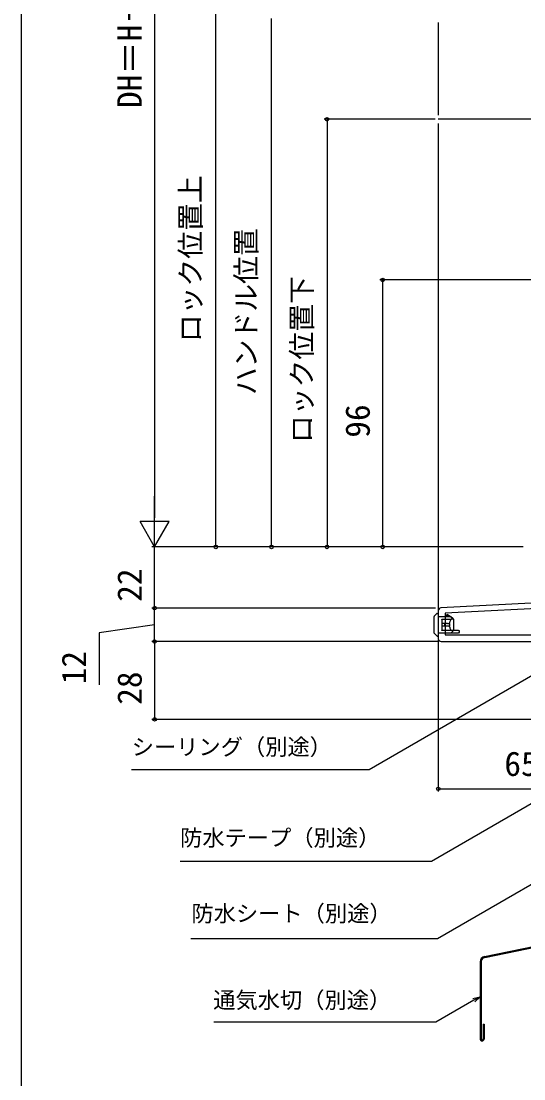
# Model space of a CAD drawing. Units: millimetres, scale not verified. Extents: x -525 to 525, y -783 to 779.
# Drawn here: x -525 to -344.2, y -199.8 to 180.5 of the extents above; entities that cross this region are included whole.
import ezdxf
from ezdxf.enums import TextEntityAlignment as Align

# ---------------------------------------------------------------- set-up
doc = ezdxf.new("R2010")
doc.units = ezdxf.units.MM
doc.header["$LTSCALE"] = 4
for name, color, linetype in [('0-2_YKK_11', 7, 'Continuous'), ('0-4_YKK_12', 2, 'Continuous'), ('0-5_YKK_13', 4, 'Continuous'), ('0-7_YKK_D', 6, 'Continuous'), ('0-8_YKK_ZWAK', 7, 'Continuous'), ('0-A_YSS_KE', 3, 'Continuous')]:
    doc.layers.add(name, color=color, linetype=linetype)
doc.styles.add('ＭＳ ゴシック', font='')
doc.styles.get('ＭＳ ゴシック').set_extended_font_data('MS Gothic')

msp = doc.modelspace()

# ---------------------------------------------------------------- linework, layer by layer
at = {"layer": '0-2_YKK_11'}
msp.add_line((-375, -31.525), (-375, -41.576), dxfattribs=at)
for points in [[(-323.785, -1.75), (-322.793, -7.376), (-327.6, -7.376), (-327.6, -2.02), (-327.058, -1.152), (-327.377, -0.576), (-330, -0.576), (-330, -28.218), (-374.052, -30.527)], [(-374, -42.576), (-313.4, -42.576), (-313.4, -70.576), (-310, -70.576), (-310, -68.676), (-310.5, -68.176), (-311, -67.676), (-311, -42.576), (-260, -42.576), (-260, -41.076), (-247.5, -41.076), (-247.5, -42.576), (-245, -42.576), (-245, -38.576), (-260, -38.576)]]:
    msp.add_lwpolyline(points, dxfattribs=at)
msp.add_lwpolyline([(-330, -30.221), (-372.6, -32.453), (-372.6, -40.176), (-330, -40.176)], close=True, dxfattribs=at)
for centre, start, end in [((-374, -31.525), 93.00003, 180), ((-374, -41.576), 180.00001, 269.99999)]:
    msp.add_arc(centre, 1, start, end, dxfattribs=at)
at = {"layer": '0-4_YKK_12'}
for p, q in [((-375, 179.924), (-375, 146.693)), ((-340.486, 145.193), (-375.107, 145.193)), ((-375, 143.693), (-375, -31.525))]:
    msp.add_line(p, q, dxfattribs=at)
at = {"layer": '0-5_YKK_13'}
for p, q in [((-376.5, -39.5), (-376.5, -33.6)), ((-375.376, -32.476), (-375.38, -32.482)), ((-375, -33.476), (-375, -39.676)), ((-370.5, -33.676), (-375, -33.676)), ((-369.5, -34.576), (-370.5, -33.676)), ((-370, -33.976), (-370, -34.126)), ((-373.7, -34.576), (-370.264, -34.576)), ((-373.7, -34.68), (-373.7, -34.576)), ((-373.7, -34.68), (-373.7, -36.076)), ((-372.8, -36.076), (-373.7, -36.076)), ((-373.7, -36.076), (-373.7, -37.076)), ((-373.7, -37.076), (-373.7, -38.472)), ((-372.8, -36.076), (-372.8, -37.076)), ((-372.359, -36.076), (-372.8, -36.076)), ((-372.359, -36.076), (-372.217, -36.076)), ((-372.217, -37.076), (-372.359, -37.076)), ((-371.8, -36.076), (-372.217, -36.076)), ((-371.8, -37.076), (-372.217, -37.076)), ((-371.667, -36.076), (-371.8, -36.076)), ((-371.667, -37.076), (-371.8, -37.076)), ((-371.667, -36.076), (-371.486, -36.076)), ((-371.486, -37.076), (-371.667, -37.076)), ((-371.45, -36.076), (-371.486, -36.076)), ((-371.45, -37.076), (-371.486, -37.076)), ((-371.45, -36.076), (-371.258, -36.076)), ((-371.258, -37.076), (-371.45, -37.076)), ((-371.028, -36.076), (-371.258, -36.076)), ((-371.028, -37.076), (-371.258, -37.076)), ((-371.028, -36.076), (-371.028, -37.076)), ((-369.565, -34.576), (-370.264, -34.576)), ((-369.565, -34.576), (-369.5, -34.576)), ((-369.5, -34.576), (-369.5, -38.576)), ((-375.488, -40.588), (-375.549, -40.527)), ((-370.5, -39.576), (-375, -39.576)), ((-370.5, -39.576), (-369.5, -38.576)), ((-367.8, -39.576), (-370.5, -39.576)), ((-369.565, -38.576), (-370.264, -38.576)), ((-369.5, -38.576), (-369.565, -38.576)), ((-367.8, -38.576), (-369.5, -38.576)), ((-367.8, -38.576), (-367.5, -38.576))]:
    msp.add_line(p, q, dxfattribs=at)
for points in [[(-376.412, -33.388), (-375.592, -32.568), (-375.588, -32.564)], [(-375.376, -32.476), (-375, -32.476), (-375, -33.476)], [(-372.4, -33.676), (-372.4, -33.076), (-370.8, -33.676)], [(-371.8, -33.301), (-371.8, -32.776), (-370, -33.976)], [(-372.359, -37.076), (-372.8, -37.076), (-373.7, -37.076)], [(-371.028, -36.076), (-370.948, -35.882), (-370.888, -35.68)], [(-370.888, -37.472), (-370.947, -37.274), (-371.028, -37.076)], [(-375.549, -40.527), (-376.5, -39.576), (-376.5, -39.5)], [(-375, -39.676), (-375, -40.676), (-375.276, -40.676)], [(-370.264, -38.576), (-373.7, -38.576), (-373.7, -38.472)], [(-367.5, -38.576), (-367.5, -39.276), (-367.8, -39.576)]]:
    msp.add_lwpolyline(points, dxfattribs=at)
for centre, radius, start, end in [((-376.2, -33.6), 0.3, 135, 180), ((-375.383, -32.777), 0.295, 89.30544, 134.94469), ((-375.376, -32.776), 0.3, 90, 135), ((-375.276, -40.376), 0.3, 225, 270)]:
    msp.add_arc(centre, radius, start, end, dxfattribs=at)
for centre, major_axis, start_param, end_param in [((-368.711, -36.576), (0, 2.9), 0.8581397, 1.2566748), ((-368.711, -36.576), (0, 2.9), 1.8849178, 2.283453), ((-370.264, -34.876), (0, 0.3), 6.2831853, 7.141325), ((-370.264, -38.276), (0, 0.3), 2.283453, 3.1415927)]:
    msp.add_ellipse(centre, major_axis=major_axis, ratio=0.789474, start_param=start_param, end_param=end_param, dxfattribs=at)
at = {"layer": '0-7_YKK_D'}
for p, q in [((-477.005, 382.923), (-477.005, 1.924)), ((-455, -8.575), (-455, 217.693)), ((-435, -8.575), (-435, 181.443)), ((-376.107, 145.193), (-416, 145.193)), ((-415, 145.193), (-415, -8.575)), ((-339.566, 87.424), (-396, 87.424)), ((-395, -8.576), (-395, 87.424)), ((-477.005, -8.576), (-477.005, 9.611)), ((-477.005, -8.576), (-482.255, 0.517)), ((-471.755, 0.517), (-482.255, 0.517)), ((-477.005, -8.576), (-471.755, 0.517)), ((-344.5, -8.576), (-478.005, -8.576)), ((-344.5, -8.576), (-478.005, -8.576)), ((-477.005, -30.576), (-477.005, -8.576)), ((-346.5, -8.575), (-456, -8.575)), ((-344.5, -8.575), (-436, -8.575)), ((-345.5, -8.575), (-416, -8.575)), ((-344.5, -8.576), (-396, -8.576)), ((-376.005, -30.576), (-478.005, -30.576)), ((-376.005, -30.576), (-478.005, -30.576)), ((-477.005, -42.576), (-477.005, -30.576)), ((-378, -42.576), (-478.005, -42.576)), ((-375, -42.576), (-478.005, -42.576)), ((-477.005, -42.576), (-477.005, -70.576)), ((-375, -42.076), (-375, -96.576)), ((-313.9, -70.576), (-478.005, -70.576)), ((-375, -95.576), (-310, -95.576))]:
    msp.add_line(p, q, dxfattribs=at)
for points in [[(-477.005, -36.576), (-497.005, -39.41), (-497.005, -58.137)], [(-333.397, -50.344), (-335.606, -51.619), (-399.872, -88.723), (-485.29, -88.723)], [(-311, -83.271), (-313.209, -84.546), (-377.474, -121.65), (-467.871, -121.65)], [(-312.074, -112.97), (-314.283, -114.245), (-375.314, -149.481), (-464.032, -149.481)], [(-360, -170.297), (-362.208, -171.572), (-375.907, -179.481), (-455.685, -179.481)], [(-362.55, -170.98), (-360, -170.297), (-361.867, -172.164)]]:
    msp.add_lwpolyline(points, dxfattribs=at)
for centre in [(-415, 145.193), (-395, 87.424), (-455, -8.575), (-435, -8.575), (-415, -8.575), (-395, -8.576), (-477.005, -30.576), (-477.005, -42.576), (-477.005, -42.576), (-477.005, -70.576), (-375, -95.576)]:
    msp.add_circle(centre, 0.637, dxfattribs=at)
at = {"layer": '0-8_YKK_ZWAK'}
msp.add_line((-525, 747.3), (-525, -782.7), dxfattribs=at)
at = {"layer": '0-A_YSS_KE'}
for p, q in [((-358.399, -155.852), (-311.671, -146.345)), ((-358.329, -156.195), (-311.601, -146.688)), ((-360, -157.811), (-360, -185.427)), ((-359.65, -157.811), (-359.65, -185.427)), ((-358.85, -180.177), (-358.85, -185.427)), ((-358.85, -180.177), (-358.5, -180.177)), ((-358.5, -180.177), (-358.5, -185.427))]:
    msp.add_line(p, q, dxfattribs=at)
for centre, radius, start, end in [((-358, -157.811), 2, 101.5, 180), ((-358, -157.811), 1.65, 101.5, 180), ((-359.25, -185.427), 0.75, 180, 0), ((-359.25, -185.427), 0.4, 180, 0)]:
    msp.add_arc(centre, radius, start, end, dxfattribs=at)

# ---------------------------------------------------------------- texts
at = {"layer": '0-7_YKK_D', "style": 'ＭＳ ゴシック'}
for s, height, p in [('DH＝H－28', 8.798, (-479.005, 149.23)), ('ロック位置上', 7.331, (-458.25, 65.014)), ('ハンドル位置', 7.331, (-438.25, 45.98)), ('ロック位置下', 7.331, (-418.25, 28.764)), ('96', 8.798, (-397, 30.697)), ('22', 8.798, (-479.005, -28.303)), ('12', 8.798, (-499.005, -57.978)), ('28', 8.798, (-479.005, -65.338))]:
    msp.add_text(s, height=height, rotation=90, dxfattribs=at).set_placement(p, align=Align.BOTTOM_LEFT)
for s, height, p in [('シーリング（別途）', 5.865, (-485.252, -85.189)), ('65', 8.798, (-351.261, -93.576)), ('防水テープ（別途）', 5.865, (-467.851, -117.852)), ('防水シート（別途）', 5.865, (-463.785, -145.08)), ('通気水切（別途）', 5.865, (-455.936, -176.201))]:
    msp.add_text(s, height=height, dxfattribs=at).set_placement(p, align=Align.BOTTOM_LEFT)

doc.saveas('drawing.dxf')
